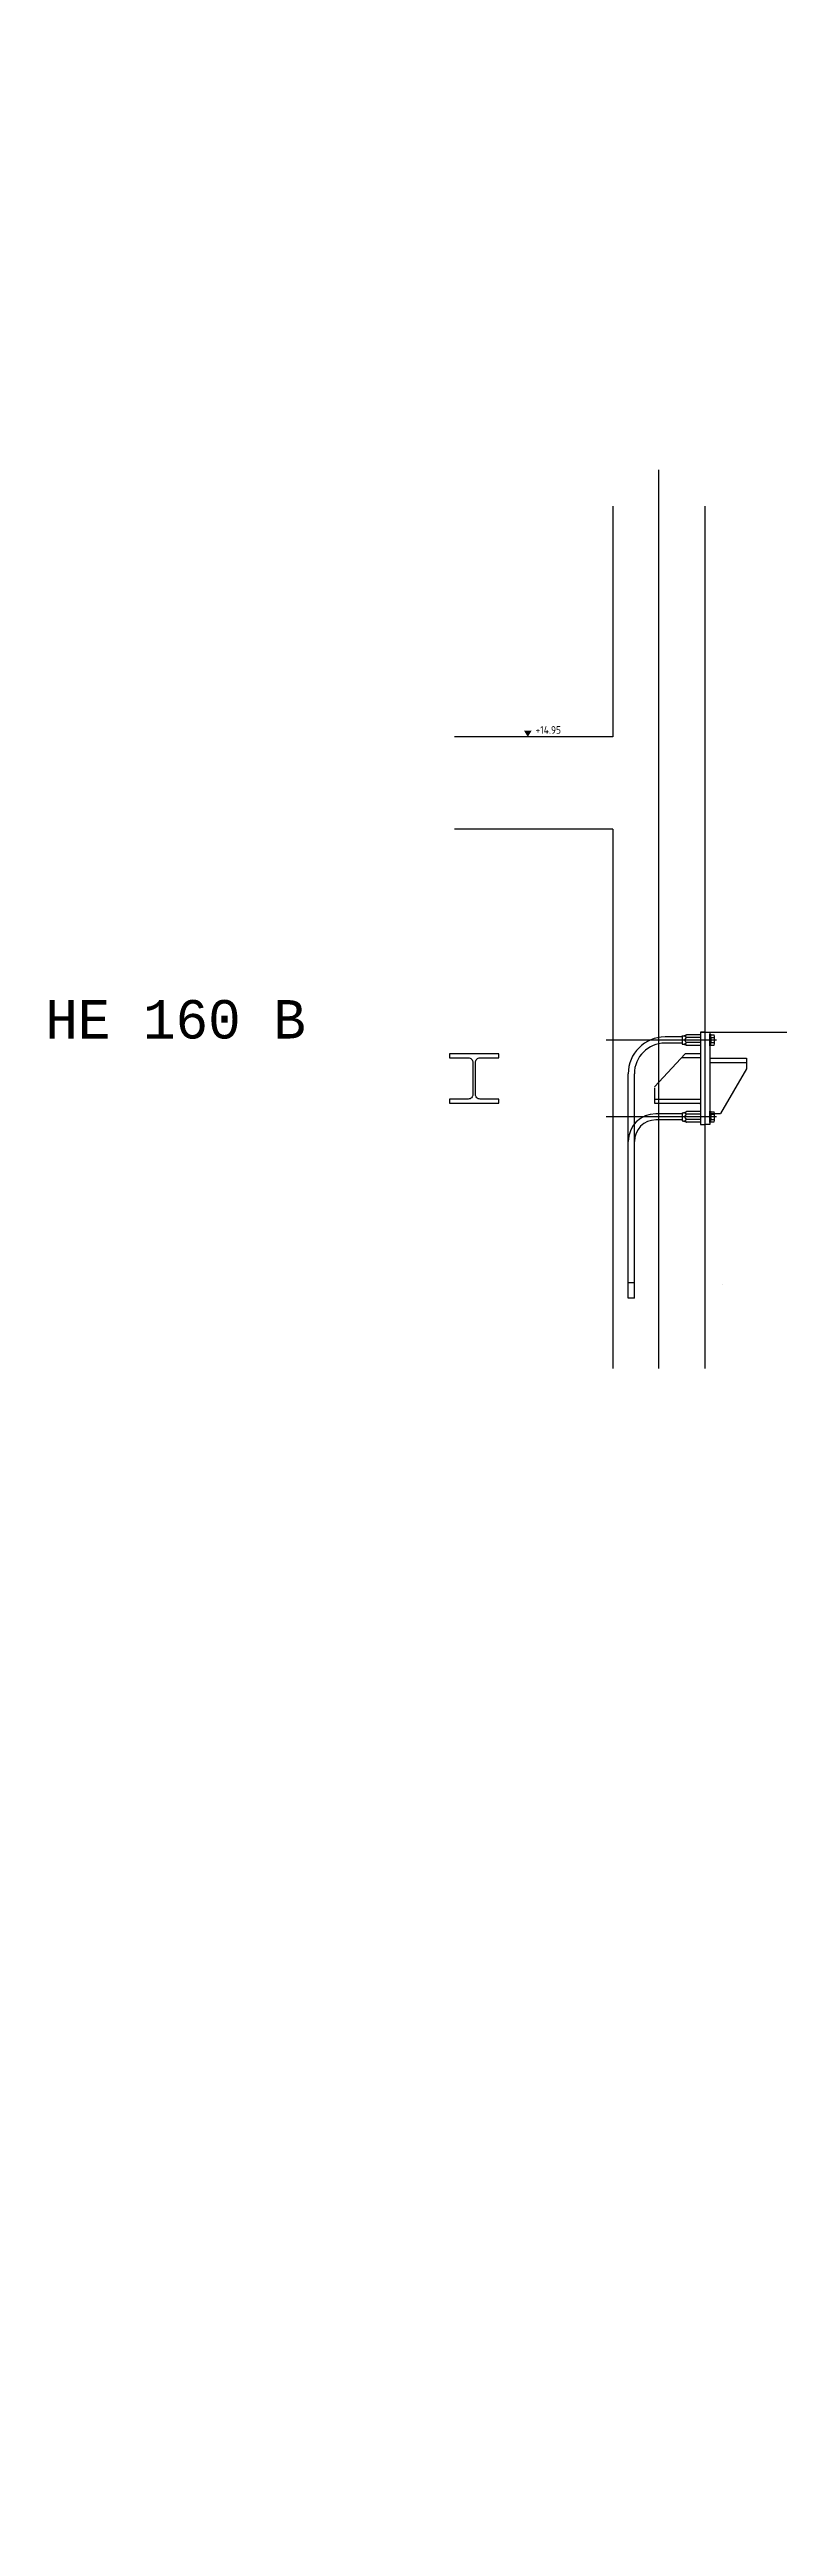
# Model space of a CAD drawing. Extents: x 44 to 147, y 26 to 78.
# Drawn here: x 63.3 to 65.67, y 69.09 to 77.15 of the extents above; entities that cross this region are included whole.
import ezdxf
from ezdxf.enums import TextEntityAlignment as Align

# ---------------------------------------------------------------- set-up
doc = ezdxf.new("R2010")
doc.units = 0
doc.header["$LTSCALE"] = 0.5
doc.linetypes.add('AUSGEZOGEN', pattern=[1000.01, 1000, 0.01])
for name, color, linetype in [('ACHSEN', 7, 'Continuous'), ('BET-SCHN', 6, 'Continuous'), ('BEWEHRUNG', 1, 'Continuous'), ('Detan_Text', 7, 'Continuous'), ('koten', 7, 'Continuous'), ('ST-ANS', 9, 'Continuous'), ('STAHL', 7, 'Continuous')]:
    doc.layers.add(name, color=color, linetype=linetype)
doc.layers.add('NOPLOT', color=7, linetype='Continuous', plot=False)
doc.styles.add('Arial', font='arial.ttf')
doc.styles.add('mono', font='monos.ttf')
doc.styles.add('txt', font='isocp.shx')

# ---------------------------------------------------------------- blocks, each defined once
blk = doc.blocks.new('DETAN-S 16_GABELSTUECK_V')
at = {"color": 0, "linetype": 'ByBlock'}
for p, q in [((-2, 0), (2, 0)), ((0, -2), (0, 2)), ((8, 0), (11, 0)), ((25, 2), (51, 2)), ((51, 12), (65, 12)), ((65, 12), (65, 12)), ((65, 12), (65, -12)), ((65, 12), (66, 12)), ((66, 12), (66, -12)), ((106, -10), (106, 10)), ((8, 0), (11, 0)), ((25, -2), (51, -2)), ((51, -12), (65, -12)), ((65, -12), (66, -12)), ((65, -12), (65, -12))]:
    blk.add_line(p, q, dxfattribs=at)
for points in [[(0, 20, 0.085107), (-9, 19, 0.091904), (-17, 14, 0.103495), (-22, 8, 0.113505), (-24, 0, 0.113505), (-22, -8, 0.103495), (-17, -14, 0.091904), (-9, -19, 0.085107), (0, -20, 0.085107)], [(106, 10, 0.379994), (106, 11, 0.017269), (94, 12, 0.007196), (82, 12, 0.004944), (66, 12, 0.005094)], [(106, -10, -0.379994), (106, -11, -0.017269), (94, -12, -0.007196), (82, -12, -0.004944), (66, -12, -0.005094)]]:
    blk.add_lwpolyline(points, format="xyb", dxfattribs=at)
for points in [[(69, 10, 0.0651), (69, 10, 0.077888), (68, 9, 0.107177), (68, 9, 0.144176), (68, 9, 0.144176), (68, 8, 0.107177), (68, 8, 0.077888), (69, 8, 0.0651), (69, 8, 0.0651), (70, 8, 0.077888), (70, 8, 0.107177), (71, 8, 0.144176), (71, 9, 0.144176), (71, 9, 0.107177), (70, 9, 0.077888), (70, 10, 0.0651)], [(69, -10, -0.0651), (69, -10, -0.077888), (68, -9, -0.107177), (68, -9, -0.144176), (68, -9, -0.144176), (68, -8, -0.107177), (68, -8, -0.077888), (69, -8, -0.0651), (69, -8, -0.0651), (70, -8, -0.077888), (70, -8, -0.107177), (71, -8, -0.144176), (71, -9, -0.144176), (71, -9, -0.107177), (70, -9, -0.077888), (70, -10, -0.0651)]]:
    blk.add_lwpolyline(points, format="xyb", close=True, dxfattribs=at)
for centre, radius in [((0, 0), 7.75), ((0, 0), 6.25), ((9, 2), 0.85), ((9, -2), 0.85)]:
    blk.add_circle(centre, radius, dxfattribs=at)
for centre, radius, start, end in [((0, 0), 11.7, 50.2849, 309.7151), ((-1, 0), 8.8, 29.0013, 330.9987), ((0, -47), 67.5, 72.4459, 90), ((25, 31), 28, 230.2849, 270), ((9, 5), 1.7, 209.0013, 274.2369), ((9, 2), 1.7, 10.8322, 94.2369), ((0, 0), 10.7, 2.2667, 10.8322), ((51, 113), 100, 252.4459, 270), ((0, 47), 67.5, 270, 287.5541), ((25, -30), 28, 90, 129.7151), ((9, -5), 1.7, 85.7631, 150.9987), ((9, -2), 1.7, 265.7631, 349.1678), ((0, 0), 10.7, 349.1678, 357.7333), ((51, -112), 100, 90, 107.5541)]:
    blk.add_arc(centre, radius, start, end, dxfattribs=at)
at = {"layer": 'Detan_Text', "style": 'Arial'}
blk.add_text('DT-S 16', height=4, dxfattribs=at).set_placement((-30871, 18262), align=Align.MIDDLE_CENTER)
blk = doc.blocks.new('OKRD_O')
at = {"color": 0, "linetype": 'ByBlock'}
blk.add_solid([(-0.125, 0.202), (0.125, 0.202), (0, 0)], dxfattribs=at)
at = {"color": 0, "linetype": 'ByBlock', "style": 'txt'}
blk.add_attdef('OKRD', (0.25, 0.1), '', height=0.25, dxfattribs=at)

msp = doc.modelspace()

# ---------------------------------------------------------------- linework, layer by layer
at = {"color": 171, "linetype": 'ByBlock'}
for p, q in [((65.45, 73.9152), (65.45, 73.9399)), ((65.4512, 73.944), (65.4618, 73.944)), ((65.4512, 73.9358), (65.4618, 73.9358)), ((65.4512, 73.9193), (65.4618, 73.9193)), ((65.4512, 73.9111), (65.4618, 73.9111)), ((65.463, 73.9152), (65.463, 73.9399)), ((65.45, 73.6652), (65.45, 73.6899)), ((65.4512, 73.694), (65.4618, 73.694)), ((65.4512, 73.6858), (65.4618, 73.6858)), ((65.4512, 73.6693), (65.4618, 73.6693)), ((65.4512, 73.6611), (65.4618, 73.6611)), ((65.463, 73.6652), (65.463, 73.6899))]:
    msp.add_line(p, q, dxfattribs=at)
for centre, radius, start, end in [((65.4576, 73.9399), 0.00759, 147.13278, 212.86722), ((65.4786, 73.9275), 0.0285, 163.22135, 196.77865), ((65.4576, 73.9152), 0.00759, 147.13278, 212.86722), ((65.4554, 73.9399), 0.00759, 327.13278, 32.86722), ((65.4345, 73.9275), 0.0285, 343.22135, 16.77865), ((65.4554, 73.9152), 0.00759, 327.13278, 32.86722), ((65.4576, 73.6899), 0.00759, 147.13278, 212.86722), ((65.4786, 73.6775), 0.0285, 163.22135, 196.77865), ((65.4576, 73.6652), 0.00759, 147.13278, 212.86722), ((65.4554, 73.6899), 0.00759, 327.13278, 32.86722), ((65.4345, 73.6775), 0.0285, 343.22135, 16.77865), ((65.4554, 73.6652), 0.00759, 327.13278, 32.86722)]:
    msp.add_arc(centre, radius, start, end, dxfattribs=at)
at = {"layer": 'ACHSEN', "color": 140, "linetype": 'AUSGEZOGEN'}
for p, q in [((65.282, 72.8595), (65.282, 75.7823)), ((65.4696, 73.9275), (65.1106, 73.9275)), ((65.4696, 73.6775), (65.1106, 73.6775))]:
    msp.add_line(p, q, dxfattribs=at)
at = {"layer": 'BET-SCHN'}
for p, q in [((65.1323, 75.6636), (65.1323, 74.9136)), ((65.4323, 72.8595), (65.4323, 75.6636)), ((65.1323, 74.9136), (64.617, 74.9136)), ((65.1323, 74.6136), (64.617, 74.6136)), ((65.1323, 74.6136), (65.1323, 72.8595))]:
    msp.add_line(p, q, dxfattribs=at)
at = {"layer": 'BEWEHRUNG', "color": 171}
for p, q in [((65.357, 73.9375), (65.302, 73.9375)), ((65.357, 73.9175), (65.302, 73.9175)), ((65.182, 73.0875), (65.182, 73.8175)), ((65.202, 73.0875), (65.202, 73.8175)), ((65.357, 73.6875), (65.272, 73.6875)), ((65.357, 73.6675), (65.272, 73.6675)), ((65.182, 73.1375), (65.182, 73.5975)), ((65.202, 73.1375), (65.202, 73.5975)), ((65.202, 73.1375), (65.182, 73.1375)), ((65.202, 73.0875), (65.182, 73.0875))]:
    msp.add_line(p, q, dxfattribs=at)
at = {"layer": 'BEWEHRUNG', "color": 171, "extrusion": (-1, -2e-16, 0)}
for p, q in [((65.357, 73.9405), (65.358, 73.9406)), ((65.357, 73.9405), (65.357, 73.9145)), ((65.357, 73.9145), (65.358, 73.9145)), ((65.358, 73.9406), (65.359, 73.9406)), ((65.358, 73.9145), (65.359, 73.9145)), ((65.359, 73.9406), (65.36, 73.9407)), ((65.359, 73.9145), (65.36, 73.9144)), ((65.36, 73.9407), (65.361, 73.9409)), ((65.36, 73.9144), (65.361, 73.9142)), ((65.361, 73.9409), (65.362, 73.941)), ((65.361, 73.9142), (65.362, 73.914)), ((65.362, 73.941), (65.363, 73.9413)), ((65.362, 73.914), (65.363, 73.9138)), ((65.363, 73.9413), (65.364, 73.9415)), ((65.363, 73.9138), (65.364, 73.9136)), ((65.364, 73.9415), (65.365, 73.9418)), ((65.364, 73.9136), (65.365, 73.9133)), ((65.365, 73.9418), (65.366, 73.9422)), ((65.365, 73.9133), (65.366, 73.9129)), ((65.366, 73.9422), (65.367, 73.9425)), ((65.366, 73.9129), (65.367, 73.9125)), ((65.367, 73.9425), (65.368, 73.943)), ((65.367, 73.9125), (65.368, 73.9121)), ((65.368, 73.943), (65.369, 73.9434)), ((65.368, 73.9121), (65.369, 73.9117)), ((65.369, 73.9434), (65.37, 73.9439)), ((65.369, 73.9117), (65.37, 73.9112)), ((65.37, 73.9439), (65.371, 73.9445)), ((65.37, 73.9112), (65.371, 73.9106)), ((65.371, 73.9445), (65.3717, 73.9449)), ((65.371, 73.9106), (65.3717, 73.9102)), ((65.417, 73.9449), (65.3717, 73.9449)), ((65.417, 73.9362), (65.3717, 73.9362)), ((65.417, 73.9189), (65.3717, 73.9189)), ((65.417, 73.9102), (65.3717, 73.9102)), ((65.417, 73.9449), (65.417, 73.9102)), ((65.357, 73.6905), (65.358, 73.6906)), ((65.357, 73.6905), (65.357, 73.6645)), ((65.357, 73.6645), (65.358, 73.6645)), ((65.358, 73.6906), (65.359, 73.6906)), ((65.358, 73.6645), (65.359, 73.6645)), ((65.359, 73.6906), (65.36, 73.6907)), ((65.359, 73.6645), (65.36, 73.6644)), ((65.36, 73.6907), (65.361, 73.6909)), ((65.36, 73.6644), (65.361, 73.6642)), ((65.361, 73.6909), (65.362, 73.691)), ((65.361, 73.6642), (65.362, 73.664)), ((65.362, 73.691), (65.363, 73.6913)), ((65.362, 73.664), (65.363, 73.6638)), ((65.363, 73.6913), (65.364, 73.6915)), ((65.363, 73.6638), (65.364, 73.6636)), ((65.364, 73.6915), (65.365, 73.6918)), ((65.364, 73.6636), (65.365, 73.6633)), ((65.365, 73.6918), (65.366, 73.6922)), ((65.365, 73.6633), (65.366, 73.6629)), ((65.366, 73.6922), (65.367, 73.6925)), ((65.366, 73.6629), (65.367, 73.6625)), ((65.367, 73.6925), (65.368, 73.693)), ((65.367, 73.6625), (65.368, 73.6621)), ((65.368, 73.693), (65.369, 73.6934)), ((65.368, 73.6621), (65.369, 73.6617)), ((65.369, 73.6934), (65.37, 73.6939)), ((65.369, 73.6617), (65.37, 73.6612)), ((65.37, 73.6939), (65.371, 73.6945)), ((65.37, 73.6612), (65.371, 73.6606)), ((65.371, 73.6945), (65.3717, 73.6949)), ((65.371, 73.6606), (65.3717, 73.6602)), ((65.417, 73.6949), (65.3717, 73.6949)), ((65.417, 73.6862), (65.3717, 73.6862)), ((65.417, 73.6689), (65.3717, 73.6689)), ((65.417, 73.6602), (65.3717, 73.6602)), ((65.417, 73.6949), (65.417, 73.6602))]:
    msp.add_line(p, q, dxfattribs=at)
at = {"layer": 'BEWEHRUNG', "color": 171}
for centre, radius in [((65.302, 73.8175), 0.12), ((65.302, 73.8175), 0.1), ((65.272, 73.5975), 0.09), ((65.272, 73.5975), 0.07)]:
    msp.add_arc(centre, radius, 90, 180, dxfattribs=at)
for points, weights in [([(65.367, 73.9405), (65.367, 73.9414), (65.368, 73.9423)], [1, 1.00697567001, 1]), ([(65.368, 73.9387), (65.367, 73.9396), (65.367, 73.9405)], [1, 1.00697567001, 1]), ([(65.367, 73.9275), (65.367, 73.9293), (65.368, 73.9311)], [1, 1.00697567001, 1]), ([(65.368, 73.924), (65.367, 73.9258), (65.367, 73.9275)], [1, 1.00697567001, 1]), ([(65.367, 73.9145), (65.367, 73.9154), (65.368, 73.9163)], [1, 1.00697567001, 1]), ([(65.368, 73.9128), (65.367, 73.9137), (65.367, 73.9145)], [1, 1.00697567001, 1]), ([(65.368, 73.9423), (65.3684, 73.9427), (65.369, 73.9431)], [1, 1.00137298842, 1]), ([(65.369, 73.9379), (65.3684, 73.9383), (65.368, 73.9387)], [1, 1.00137298842, 1]), ([(65.368, 73.9311), (65.3684, 73.9319), (65.369, 73.9328)], [1, 1.00137298842, 1]), ([(65.369, 73.9223), (65.3684, 73.9232), (65.368, 73.924)], [1, 1.00137298842, 1]), ([(65.368, 73.9163), (65.3684, 73.9167), (65.369, 73.9172)], [1, 1.00137298842, 1]), ([(65.369, 73.9119), (65.3684, 73.9124), (65.368, 73.9128)], [1, 1.00137298843, 1]), ([(65.369, 73.9431), (65.3695, 73.9435), (65.37, 73.9438)], [1, 1.00089993146, 1]), ([(65.37, 73.9372), (65.3695, 73.9376), (65.369, 73.9379)], [1, 1.00089993146, 1]), ([(65.369, 73.9328), (65.3695, 73.9334), (65.37, 73.9341)], [1, 1.00089993146, 1]), ([(65.37, 73.921), (65.3695, 73.9217), (65.369, 73.9223)], [1, 1.00089993147, 1]), ([(65.369, 73.9172), (65.3695, 73.9175), (65.37, 73.9178)], [1, 1.00089993147, 1]), ([(65.37, 73.9113), (65.3695, 73.9116), (65.369, 73.9119)], [1, 1.00089993145, 1]), ([(65.37, 73.9438), (65.3705, 73.9441), (65.371, 73.9444)], [1, 1.00070297081, 1]), ([(65.371, 73.9366), (65.3705, 73.9369), (65.37, 73.9372)], [1, 1.00070297081, 1]), ([(65.37, 73.9341), (65.3705, 73.9347), (65.371, 73.9354)], [1, 1.00070297081, 1]), ([(65.371, 73.9197), (65.3705, 73.9203), (65.37, 73.921)], [1, 1.00070297081, 1]), ([(65.37, 73.9178), (65.3705, 73.9181), (65.371, 73.9185)], [1, 1.00070297081, 1]), ([(65.371, 73.9106), (65.3705, 73.911), (65.37, 73.9113)], [1, 1.0007029708, 1]), ([(65.371, 73.9444), (65.3714, 73.9446), (65.3717, 73.9449)], [1, 1.00109931675, 1.00160855561]), ([(65.3717, 73.9362), (65.3714, 73.9364), (65.371, 73.9366)], [1.00160855561, 1.00109931675, 1]), ([(65.371, 73.9354), (65.3714, 73.9358), (65.3717, 73.9362)], [1, 1.00109931675, 1.00160855561]), ([(65.3717, 73.9189), (65.3714, 73.9193), (65.371, 73.9197)], [1.00160855561, 1.00109931675, 1]), ([(65.371, 73.9185), (65.3714, 73.9187), (65.3717, 73.9189)], [1, 1.00109931675, 1.00160855561]), ([(65.3717, 73.9102), (65.3714, 73.9104), (65.371, 73.9106)], [1.00160855561, 1.00109931675, 1]), ([(65.367, 73.6905), (65.367, 73.6914), (65.368, 73.6923)], [1, 1.00697567001, 1]), ([(65.368, 73.6887), (65.367, 73.6896), (65.367, 73.6905)], [1, 1.00697567001, 1]), ([(65.367, 73.6775), (65.367, 73.6793), (65.368, 73.6811)], [1, 1.00697567001, 1]), ([(65.368, 73.674), (65.367, 73.6758), (65.367, 73.6775)], [1, 1.00697567001, 1]), ([(65.367, 73.6645), (65.367, 73.6654), (65.368, 73.6663)], [1, 1.00697567001, 1]), ([(65.368, 73.6628), (65.367, 73.6637), (65.367, 73.6645)], [1, 1.00697567001, 1]), ([(65.368, 73.6923), (65.3684, 73.6927), (65.369, 73.6931)], [1, 1.00137298842, 1]), ([(65.369, 73.6879), (65.3684, 73.6883), (65.368, 73.6887)], [1, 1.00137298842, 1]), ([(65.368, 73.6811), (65.3684, 73.6819), (65.369, 73.6828)], [1, 1.00137298842, 1]), ([(65.369, 73.6723), (65.3684, 73.6732), (65.368, 73.674)], [1, 1.00137298842, 1]), ([(65.368, 73.6663), (65.3684, 73.6667), (65.369, 73.6672)], [1, 1.00137298842, 1]), ([(65.369, 73.6619), (65.3684, 73.6624), (65.368, 73.6628)], [1, 1.00137298843, 1]), ([(65.369, 73.6931), (65.3695, 73.6935), (65.37, 73.6938)], [1, 1.00089993146, 1]), ([(65.37, 73.6872), (65.3695, 73.6876), (65.369, 73.6879)], [1, 1.00089993146, 1]), ([(65.369, 73.6828), (65.3695, 73.6834), (65.37, 73.6841)], [1, 1.00089993146, 1]), ([(65.37, 73.671), (65.3695, 73.6717), (65.369, 73.6723)], [1, 1.00089993147, 1]), ([(65.369, 73.6672), (65.3695, 73.6675), (65.37, 73.6678)], [1, 1.00089993147, 1]), ([(65.37, 73.6613), (65.3695, 73.6616), (65.369, 73.6619)], [1, 1.00089993145, 1]), ([(65.37, 73.6938), (65.3705, 73.6941), (65.371, 73.6944)], [1, 1.00070297081, 1]), ([(65.371, 73.6866), (65.3705, 73.6869), (65.37, 73.6872)], [1, 1.00070297081, 1]), ([(65.37, 73.6841), (65.3705, 73.6847), (65.371, 73.6854)], [1, 1.00070297081, 1]), ([(65.371, 73.6697), (65.3705, 73.6703), (65.37, 73.671)], [1, 1.00070297081, 1]), ([(65.37, 73.6678), (65.3705, 73.6681), (65.371, 73.6685)], [1, 1.00070297081, 1]), ([(65.371, 73.6606), (65.3705, 73.661), (65.37, 73.6613)], [1, 1.0007029708, 1]), ([(65.371, 73.6944), (65.3714, 73.6946), (65.3717, 73.6949)], [1, 1.00109931675, 1.00160855561]), ([(65.3717, 73.6862), (65.3714, 73.6864), (65.371, 73.6866)], [1.00160855561, 1.00109931675, 1]), ([(65.371, 73.6854), (65.3714, 73.6858), (65.3717, 73.6862)], [1, 1.00109931675, 1.00160855561]), ([(65.3717, 73.6689), (65.3714, 73.6693), (65.371, 73.6697)], [1.00160855561, 1.00109931675, 1]), ([(65.371, 73.6685), (65.3714, 73.6687), (65.3717, 73.6689)], [1, 1.00109931675, 1.00160855561]), ([(65.3717, 73.6602), (65.3714, 73.6604), (65.371, 73.6606)], [1.00160855561, 1.00109931675, 1])]:
    msp.add_rational_spline(points, weights, degree=2, dxfattribs=at)
at = {"layer": 'NOPLOT', "color": 191, "linetype": 'AUSGEZOGEN'}
msp.add_line((65.417, 73.9525), (72.136, 73.9525), dxfattribs=at)
at = {"layer": 'STAHL', "color": 102, "linetype": 'AUSGEZOGEN'}
for p, q in [((65.267, 73.7752), (65.367, 73.8825)), ((65.417, 73.8825), (65.367, 73.8825)), ((65.417, 73.8695), (65.3549, 73.8695)), ((65.267, 73.7725), (65.267, 73.7225)), ((65.267, 73.7355), (65.417, 73.7355)), ((65.267, 73.7225), (65.417, 73.7225))]:
    msp.add_line(p, q, dxfattribs=at)
at = {"layer": 'STAHL', "color": 171, "linetype": 'AUSGEZOGEN'}
for p, q in [((65.447, 73.8683), (65.567, 73.8683)), ((65.567, 73.8533), (65.447, 73.8533)), ((65.567, 73.8333), (65.482, 73.6883)), ((65.567, 73.8683), (65.567, 73.8533)), ((65.567, 73.8533), (65.567, 73.8333)), ((65.447, 73.6883), (65.482, 73.6883))]:
    msp.add_line(p, q, dxfattribs=at)
at = {"layer": 'STAHL', "color": 102, "linetype": 'AUSGEZOGEN'}
msp.add_lwpolyline([(64.6813, 73.7225), (64.7613, 73.7225), (64.7613, 73.7355), (64.7005, 73.7355, -0.414214), (64.6855, 73.7505), (64.6855, 73.8545, -0.414214), (64.7005, 73.8695), (64.7613, 73.8695), (64.7613, 73.8825), (64.6813, 73.8825), (64.6013, 73.8825), (64.6013, 73.8695), (64.662, 73.8695, -0.414214), (64.677, 73.8545), (64.677, 73.7505, -0.414214), (64.662, 73.7355), (64.6013, 73.7355), (64.6013, 73.7225)], format="xyb", close=True, dxfattribs=at)
msp.add_lwpolyline([(65.4323, 73.9525), (65.417, 73.9525), (65.417, 73.6525), (65.4323, 73.6525)], close=True, dxfattribs=at)
at = {"layer": 'STAHL', "color": 171, "linetype": 'AUSGEZOGEN'}
for points in [[(65.447, 73.6525), (65.4323, 73.6525), (65.4323, 73.9525), (65.447, 73.9525)], [(65.45, 73.909), (65.447, 73.909), (65.447, 73.946), (65.45, 73.946)], [(65.45, 73.659), (65.447, 73.659), (65.447, 73.696), (65.45, 73.696)]]:
    msp.add_lwpolyline(points, close=True, dxfattribs=at)
at = {"layer": 'STAHL', "color": 102, "linetype": 'AUSGEZOGEN'}
msp.add_lwpolyline([(65.4135, 73.7225), (65.417, 73.7225), (65.417, 73.719), (65.4135, 73.7225)], dxfattribs=at)
for points in [[(65.4135, 73.8825), (65.417, 73.886), (65.417, 73.8825)], [(65.4135, 73.7225), (65.417, 73.719), (65.417, 73.7225)]]:
    msp.add_solid(points, dxfattribs=at)

# ---------------------------------------------------------------- block references
at = {"layer": 'koten', "color": 7, "linetype": 'AUSGEZOGEN', "xscale": 0.1, "yscale": 0.1, "zscale": 0.1}
msp.add_blockref('OKRD_O', (64.8557, 74.9136), dxfattribs=at).add_auto_attribs({'OKRD': '+14.95'})
at = {"layer": 'ST-ANS', "yscale": 0.0002, "zscale": 0.0002}
for p, xscale, rotation in [((72.5571, 74.3556), 0.0002, 40.44224847267817), ((70.7161, 71.3281), -0.0002, 127.4055491951989)]:
    msp.add_blockref('DETAN-S 16_GABELSTUECK_V', p, dxfattribs=dict(at, xscale=xscale, rotation=rotation))

# ---------------------------------------------------------------- texts
at = {"layer": 'STAHL', "color": 1, "linetype": 'AUSGEZOGEN', "style": 'mono'}
msp.add_text('HE 160 B', height=0.125, dxfattribs=at).set_placement((63.7104, 73.9324), align=Align.CENTER)

doc.saveas('drawing.dxf')
